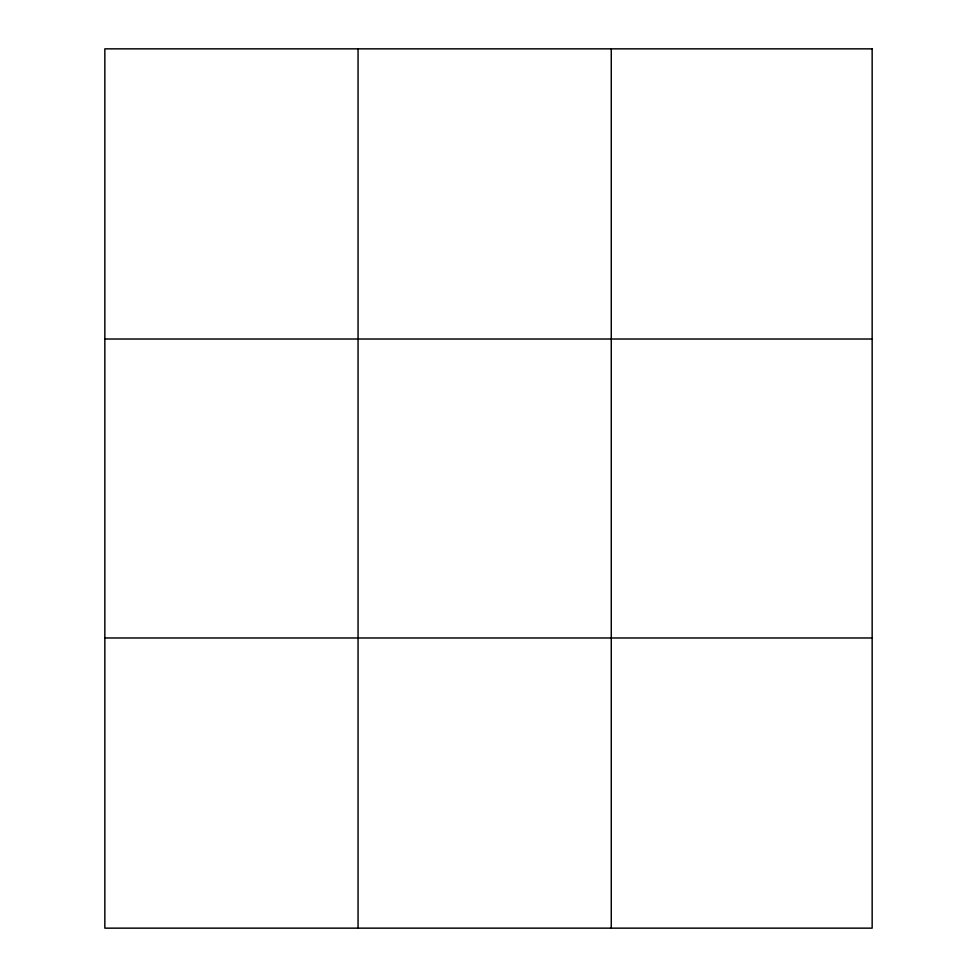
<?xml version="1.0" encoding="UTF-8"?>
<svg xmlns="http://www.w3.org/2000/svg" width="977" height="977" viewBox="0 0 977 977"><rect width="100%" height="100%" fill="white"/><g stroke="black" fill="none" stroke-linecap="round" stroke-linejoin="round"><path stroke-width="1.47" d="M358.058 48.85L358.058 928.15M611.272 48.85L611.272 928.15M104.844 339.019L872.156 339.019M104.844 637.981L872.156 637.981M872.156 48.85L872.156 928.15L104.844 928.15L104.844 48.85L872.156 48.85"/></g></svg>
